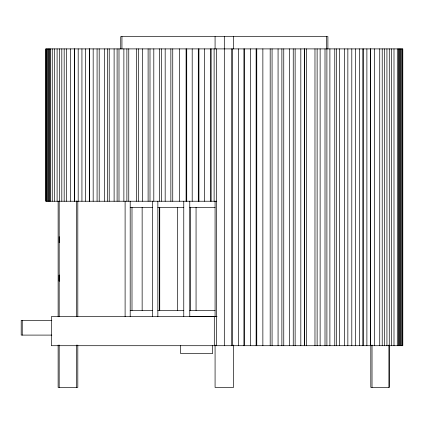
<?xml version="1.0" encoding="UTF-8"?>
<svg xmlns="http://www.w3.org/2000/svg" width="424" height="424" viewBox="0 0 424 424"><rect width="100%" height="100%" fill="white"/><g stroke="black" fill="none" stroke-linecap="round" stroke-linejoin="round"><path stroke-width="0.64" d="M61.814 201.23L61.814 48.898M64.172 201.23L64.172 48.898M216.775 201.23L45.819 201.23L45.819 48.898L402.8 48.898L402.8 345.708L51.346 345.708L51.346 316.633L217.062 316.633M130.195 207.384L152.37 207.384M157.866 207.384L183.772 207.384M189.772 207.384L215.079 207.384M130.195 310.479L152.37 310.479M157.861 310.479L183.767 310.479M51.839 320.327L21.2 320.327L21.2 335.098L51.839 335.098M189.772 310.474L215.079 310.49M59.175 236.619L59.185 242.772M402.312 48.898L402.312 345.708M401.512 48.898L401.512 345.708M400.707 48.898L400.707 345.708M399.901 48.898L399.901 345.708M399.101 48.898L399.101 345.708M398.295 48.898L398.295 345.708M397.293 48.898L397.293 345.708M393.997 48.898L393.997 345.708M391.644 48.898L391.644 345.708M389.29 48.898L389.274 387.414L370.809 387.414L370.809 345.03M388.946 345.03L388.946 387.414M386.932 48.898L386.932 345.708M384.579 48.898L384.579 345.708M382.22 48.898L382.22 345.708M379.734 48.898L379.734 345.708M374.381 48.898L374.381 345.708M372.028 345.03L372.028 387.414M370.634 48.898L370.634 345.708M370.475 48.898L370.475 345.708M366.887 48.898L366.887 345.708M363.145 48.898L363.145 345.708M362.981 48.898L362.981 345.708M359.398 48.898L359.398 345.708M355.545 48.898L355.545 345.708M351.798 48.898L351.798 345.708M347.85 48.898L347.85 345.708M344.542 48.898L344.542 345.708M339.656 48.898L339.656 345.708M336.661 48.898L336.661 345.708M334.774 48.898L334.774 345.708M329.893 48.898L329.893 345.708M327.885 48.898L327.885 36.586L120.734 36.586L120.734 48.898M326.893 48.898L326.893 345.708M326.671 36.586L326.671 48.898M325.007 48.898L325.007 345.708M320.125 48.898L320.125 345.708M317.126 48.898L317.126 345.708M314.974 48.898L314.974 345.708M306.504 48.898L306.504 345.708M304.618 48.898L304.618 345.708M304.4 48.898L304.4 345.708M300.817 48.898L300.817 345.708M295.131 48.898L295.131 345.708M293.249 48.898L293.249 345.708M289.444 48.898L289.444 345.708M283.757 48.898L283.757 345.708M281.875 48.898L281.875 345.708M278.07 48.898L278.07 345.708M272.07 48.898L272.07 345.708M270.189 48.898L270.189 345.708M262.864 48.898L262.864 345.708M256.764 48.898L256.764 345.708M256.123 48.898L256.123 345.708M250.663 48.898L250.663 345.708M244.558 48.898L244.558 345.708M243.917 48.898L243.917 345.708M238.458 48.898L238.458 345.708M233.539 36.586L233.539 48.898M233.539 345.03L233.539 387.414L215.079 387.414L215.079 345.03M232.357 48.898L232.357 345.708M231.711 48.898L231.711 345.708M224.307 36.586L224.307 345.708M216.6 48.898L216.6 345.708M215.079 36.586L215.079 48.898M215.079 201.23L215.079 316.649L189.772 316.633L189.772 201.23M214.306 316.633L214.306 345.708M214.115 48.898L214.115 201.23M212.615 345.666L212.615 353.563L180.608 353.563L180.608 345.666M211.141 48.898L211.141 201.23M210.5 48.898L210.5 201.23M204.394 48.898L204.394 201.23M198.936 48.898L198.936 201.23M198.294 48.898L198.294 201.23M196.058 207.363L196.058 310.501M192.194 48.898L192.194 201.23M190.259 207.363L190.297 310.501M186.73 48.898L186.73 201.23M186.088 48.898L186.088 201.23M183.772 201.23L183.767 316.633M179.649 48.898L179.649 201.23M177.683 207.363L177.683 310.501M172.743 48.898L172.743 201.23M170.861 48.898L170.861 201.23M165.174 48.898L165.174 201.23M161.369 48.898L161.369 201.23M159.737 207.363L159.737 310.501M159.594 207.363L159.594 310.501M159.488 48.898L159.488 201.23M157.861 201.23L157.861 316.633M153.801 48.898L153.801 201.23M152.37 201.23L152.37 316.633M150.001 48.898L150.001 201.23M148.114 48.898L148.114 201.23M142.427 48.898L142.427 201.23M142.146 207.363L142.146 310.501M138.314 48.898L138.314 201.23M136.427 48.898L136.427 201.23M132.002 207.363L132.002 310.501M130.195 201.23L130.195 316.633M128.763 48.898L128.763 201.23M126.877 48.898L126.877 201.23M125.107 201.416L125.107 316.633M123.877 48.898L123.877 201.23M121.948 36.586L121.948 48.898M118.996 48.898L118.996 201.23M117.109 48.898L117.109 201.23M114.114 48.898L114.114 201.23M109.228 48.898L109.228 201.23M107.346 48.898L107.346 201.23M104.346 48.898L104.346 201.23M99.195 48.898L99.195 201.23M97.08 48.898L97.08 201.23M93.174 48.898L93.174 201.23M89.586 48.898L89.586 201.23M89.427 48.898L89.427 201.23M85.68 48.898L85.68 201.23M81.933 48.898L81.933 201.23M78.191 48.898L78.191 201.23M77.809 201.23L77.809 316.633M77.809 345.03L77.809 387.414L58.13 387.414L58.13 345.03M76.59 200.923L76.59 316.633M76.59 345.03L76.59 387.414M74.444 48.898L74.444 201.23M74.396 48.898L74.396 201.23M70.49 48.898L70.49 201.23M66.526 48.898L66.526 201.23M59.461 48.898L59.461 201.23M59.175 201.23L59.175 316.633M59.185 345.03L59.175 387.414M58.13 201.23L58.13 316.77M57.102 48.898L57.102 201.23M54.685 48.898L54.685 201.23M52.263 48.898L52.263 201.23M50.631 48.898L50.631 201.23M49.825 48.898L49.825 201.23M49.02 48.898L49.02 201.23M48.219 48.898L48.219 201.23M47.414 48.898L47.414 201.23M46.614 48.898L46.614 201.23M45.925 48.898L45.925 201.23M22.244 320.327L22.244 335.098M59.185 275.086L59.175 281.245L59.175 275.086"/></g></svg>
